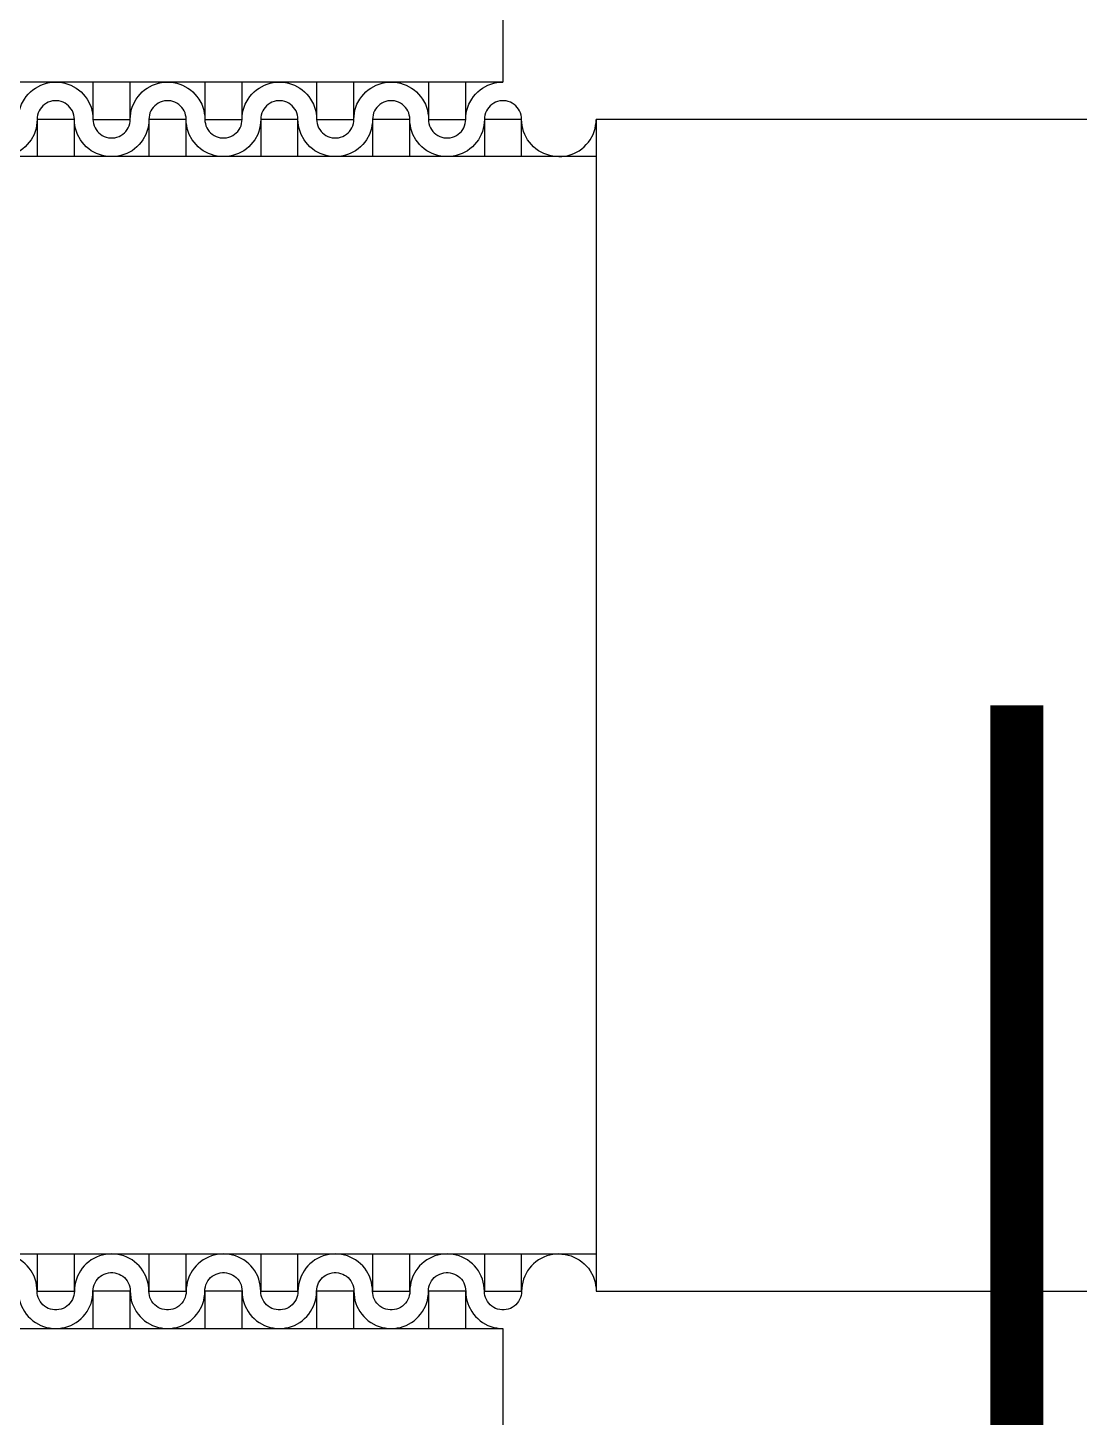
# Model space of a CAD drawing. Extents: x 190.8 to 267.1, y 124 to 174.8.
# Drawn here: x 219.597 to 221.572, y 143.644 to 146.252 of the extents above; entities that cross this region are included whole.
import ezdxf

# ---------------------------------------------------------------- set-up
doc = ezdxf.new("R2010")
doc.units = 0
doc.header["$MEASUREMENT"] = 0

msp = doc.modelspace()

# ---------------------------------------------------------------- linework, layer by layer
for points in [[(220.4896, 143.8106), (220.4896, 141.6456), (205.4896, 141.6456), (204.0684, 143.0479), (204.0684, 146.9133), (205.4896, 148.3156), (220.4896, 148.3156), (220.4896, 146.1506), (217.7246, 146.1506), (217.7246, 143.8106)], [(220.6646, 143.8806), (222.1646, 143.8806), (222.1646, 146.0806), (220.6646, 146.0806)]]:
    msp.add_lwpolyline(points, close=True)
for points in [[(219.5796, 146.0806), (219.5799, 146.0863), (219.5806, 146.0921), (219.5816, 146.0978), (219.5834, 146.1033), (219.5854, 146.1088), (219.5909, 146.1188), (219.5944, 146.1236), (219.5981, 146.1281), (219.6021, 146.1321), (219.6066, 146.1358), (219.6114, 146.1393), (219.6214, 146.1448), (219.6269, 146.1468), (219.6324, 146.1486), (219.6381, 146.1496), (219.6439, 146.1503), (219.6496, 146.1506)], [(219.6496, 146.1506), (219.6554, 146.1503), (219.6611, 146.1496), (219.6669, 146.1486), (219.6724, 146.1468), (219.6779, 146.1448), (219.6879, 146.1393), (219.6926, 146.1358), (219.6971, 146.1321), (219.7011, 146.1281), (219.7049, 146.1236), (219.7084, 146.1188), (219.7139, 146.1088), (219.7159, 146.1033), (219.7176, 146.0978), (219.7186, 146.0921), (219.7194, 146.0863), (219.7196, 146.0806)], [(219.7196, 146.1506), (219.7196, 146.0806), (219.7896, 146.0806), (219.7896, 146.1506)], [(219.7896, 146.0806), (219.7899, 146.0863), (219.7906, 146.0921), (219.7916, 146.0978), (219.7934, 146.1033), (219.7954, 146.1088), (219.8009, 146.1188), (219.8044, 146.1236), (219.8081, 146.1281), (219.8121, 146.1321), (219.8166, 146.1358), (219.8214, 146.1393), (219.8314, 146.1448), (219.8369, 146.1468), (219.8424, 146.1486), (219.8481, 146.1496), (219.8539, 146.1503), (219.8596, 146.1506)], [(219.8596, 146.1506), (219.8654, 146.1503), (219.8711, 146.1496), (219.8769, 146.1486), (219.8824, 146.1468), (219.8879, 146.1448), (219.8979, 146.1393), (219.9026, 146.1358), (219.9071, 146.1321), (219.9111, 146.1281), (219.9149, 146.1236), (219.9184, 146.1188), (219.9239, 146.1088), (219.9259, 146.1033), (219.9276, 146.0978), (219.9286, 146.0921), (219.9294, 146.0863), (219.9296, 146.0806)], [(219.9296, 146.1506), (219.9296, 146.0806), (219.9996, 146.0806), (219.9996, 146.1506)], [(219.9996, 146.0806), (219.9999, 146.0863), (220.0006, 146.0921), (220.0016, 146.0978), (220.0034, 146.1033), (220.0054, 146.1088), (220.0109, 146.1188), (220.0144, 146.1236), (220.0181, 146.1281), (220.0221, 146.1321), (220.0266, 146.1358), (220.0314, 146.1393), (220.0414, 146.1448), (220.0469, 146.1468), (220.0524, 146.1486), (220.0581, 146.1496), (220.0639, 146.1503), (220.0696, 146.1506)], [(220.0696, 146.1506), (220.0754, 146.1503), (220.0811, 146.1496), (220.0869, 146.1486), (220.0924, 146.1468), (220.0979, 146.1448), (220.1079, 146.1393), (220.1126, 146.1358), (220.1171, 146.1321), (220.1211, 146.1281), (220.1249, 146.1236), (220.1284, 146.1188), (220.1339, 146.1088), (220.1359, 146.1033), (220.1376, 146.0978), (220.1386, 146.0921), (220.1394, 146.0863), (220.1396, 146.0806)], [(220.1396, 146.1506), (220.1396, 146.0806), (220.2096, 146.0806), (220.2096, 146.1506)], [(220.2096, 146.0806), (220.2099, 146.0863), (220.2106, 146.0921), (220.2116, 146.0978), (220.2134, 146.1033), (220.2154, 146.1088), (220.2209, 146.1188), (220.2244, 146.1236), (220.2281, 146.1281), (220.2321, 146.1321), (220.2366, 146.1358), (220.2414, 146.1393), (220.2514, 146.1448), (220.2569, 146.1468), (220.2624, 146.1486), (220.2681, 146.1496), (220.2739, 146.1503), (220.2796, 146.1506)], [(220.2796, 146.1506), (220.2854, 146.1503), (220.2911, 146.1496), (220.2969, 146.1486), (220.3024, 146.1468), (220.3079, 146.1448), (220.3179, 146.1393), (220.3226, 146.1358), (220.3271, 146.1321), (220.3311, 146.1281), (220.3349, 146.1236), (220.3384, 146.1188), (220.3439, 146.1088), (220.3459, 146.1033), (220.3476, 146.0978), (220.3486, 146.0921), (220.3494, 146.0863), (220.3496, 146.0806)], [(220.3496, 146.1506), (220.3496, 146.0806), (220.4196, 146.0806), (220.4196, 146.1506)], [(220.4196, 146.0806), (220.4199, 146.0863), (220.4206, 146.0921), (220.4216, 146.0978), (220.4234, 146.1033), (220.4254, 146.1088), (220.4309, 146.1188), (220.4344, 146.1236), (220.4381, 146.1281), (220.4421, 146.1321), (220.4466, 146.1358), (220.4514, 146.1393), (220.4614, 146.1448), (220.4669, 146.1468), (220.4724, 146.1486), (220.4781, 146.1496), (220.4839, 146.1503), (220.4896, 146.1506)], [(219.6846, 146.0806), (219.6844, 146.0846), (219.6836, 146.0886), (219.6826, 146.0926), (219.6809, 146.0963), (219.6789, 146.0998), (219.6764, 146.1031), (219.6736, 146.1061), (219.6706, 146.1086), (219.6671, 146.1108), (219.6634, 146.1128), (219.6596, 146.1141), (219.6556, 146.1151), (219.6516, 146.1156), (219.6476, 146.1156), (219.6436, 146.1151), (219.6396, 146.1141), (219.6356, 146.1128), (219.6321, 146.1108), (219.6286, 146.1086), (219.6256, 146.1061), (219.6229, 146.1031), (219.6204, 146.0998), (219.6184, 146.0963), (219.6166, 146.0926), (219.6156, 146.0886), (219.6149, 146.0846), (219.6146, 146.0806)], [(219.8946, 146.0806), (219.8944, 146.0846), (219.8936, 146.0886), (219.8926, 146.0926), (219.8909, 146.0963), (219.8889, 146.0998), (219.8864, 146.1031), (219.8836, 146.1061), (219.8806, 146.1086), (219.8771, 146.1108), (219.8734, 146.1128), (219.8696, 146.1141), (219.8656, 146.1151), (219.8616, 146.1156), (219.8576, 146.1156), (219.8536, 146.1151), (219.8496, 146.1141), (219.8456, 146.1128), (219.8421, 146.1108), (219.8386, 146.1086), (219.8356, 146.1061), (219.8329, 146.1031), (219.8304, 146.0998), (219.8284, 146.0963), (219.8266, 146.0926), (219.8256, 146.0886), (219.8249, 146.0846), (219.8246, 146.0806)], [(220.1046, 146.0806), (220.1044, 146.0846), (220.1036, 146.0886), (220.1026, 146.0926), (220.1009, 146.0963), (220.0989, 146.0998), (220.0964, 146.1031), (220.0936, 146.1061), (220.0906, 146.1086), (220.0871, 146.1108), (220.0834, 146.1128), (220.0796, 146.1141), (220.0756, 146.1151), (220.0716, 146.1156), (220.0676, 146.1156), (220.0636, 146.1151), (220.0596, 146.1141), (220.0556, 146.1128), (220.0521, 146.1108), (220.0486, 146.1086), (220.0456, 146.1061), (220.0429, 146.1031), (220.0404, 146.0998), (220.0384, 146.0963), (220.0366, 146.0926), (220.0356, 146.0886), (220.0349, 146.0846), (220.0346, 146.0806)], [(220.3146, 146.0806), (220.3144, 146.0846), (220.3136, 146.0886), (220.3126, 146.0926), (220.3109, 146.0963), (220.3089, 146.0998), (220.3064, 146.1031), (220.3036, 146.1061), (220.3006, 146.1086), (220.2971, 146.1108), (220.2934, 146.1128), (220.2896, 146.1141), (220.2856, 146.1151), (220.2816, 146.1156), (220.2776, 146.1156), (220.2736, 146.1151), (220.2696, 146.1141), (220.2656, 146.1128), (220.2621, 146.1108), (220.2586, 146.1086), (220.2556, 146.1061), (220.2529, 146.1031), (220.2504, 146.0998), (220.2484, 146.0963), (220.2466, 146.0926), (220.2456, 146.0886), (220.2449, 146.0846), (220.2446, 146.0806)], [(220.5246, 146.0806), (220.5244, 146.0846), (220.5236, 146.0886), (220.5226, 146.0926), (220.5209, 146.0963), (220.5189, 146.0998), (220.5164, 146.1031), (220.5136, 146.1061), (220.5106, 146.1086), (220.5071, 146.1108), (220.5034, 146.1128), (220.4996, 146.1141), (220.4956, 146.1151), (220.4916, 146.1156), (220.4876, 146.1156), (220.4836, 146.1151), (220.4796, 146.1141), (220.4756, 146.1128), (220.4721, 146.1108), (220.4686, 146.1086), (220.4656, 146.1061), (220.4629, 146.1031), (220.4604, 146.0998), (220.4584, 146.0963), (220.4566, 146.0926), (220.4556, 146.0886), (220.4549, 146.0846), (220.4546, 146.0806)], [(219.6146, 146.0806), (219.6144, 146.0748), (219.6136, 146.0691), (219.6126, 146.0633), (219.6109, 146.0578), (219.6089, 146.0523), (219.6034, 146.0423), (219.5999, 146.0376), (219.5961, 146.0331), (219.5921, 146.0291), (219.5876, 146.0253), (219.5829, 146.0218), (219.5729, 146.0163), (219.5674, 146.0143), (219.5619, 146.0126), (219.5561, 146.0116), (219.5504, 146.0108), (219.5446, 146.0106)], [(219.6846, 146.0106), (219.6846, 146.0806), (219.6146, 146.0806), (219.6146, 146.0106)], [(219.7546, 146.0106), (219.7489, 146.0108), (219.7431, 146.0116), (219.7374, 146.0126), (219.7319, 146.0143), (219.7264, 146.0163), (219.7164, 146.0218), (219.7116, 146.0253), (219.7071, 146.0291), (219.7031, 146.0331), (219.6994, 146.0376), (219.6959, 146.0423), (219.6904, 146.0523), (219.6884, 146.0578), (219.6866, 146.0633), (219.6856, 146.0691), (219.6849, 146.0748), (219.6846, 146.0806)], [(219.7196, 146.0806), (219.7199, 146.0766), (219.7206, 146.0726), (219.7216, 146.0686), (219.7234, 146.0648), (219.7254, 146.0613), (219.7279, 146.0581), (219.7306, 146.0551), (219.7336, 146.0526), (219.7371, 146.0503), (219.7409, 146.0483), (219.7446, 146.0471), (219.7486, 146.0461), (219.7526, 146.0456), (219.7566, 146.0456), (219.7606, 146.0461), (219.7646, 146.0471), (219.7686, 146.0483), (219.7721, 146.0503), (219.7756, 146.0526), (219.7786, 146.0551), (219.7814, 146.0581), (219.7839, 146.0613), (219.7859, 146.0648), (219.7876, 146.0686), (219.7886, 146.0726), (219.7894, 146.0766), (219.7896, 146.0806)], [(219.8246, 146.0806), (219.8244, 146.0748), (219.8236, 146.0691), (219.8226, 146.0633), (219.8209, 146.0578), (219.8189, 146.0523), (219.8134, 146.0423), (219.8099, 146.0376), (219.8061, 146.0331), (219.8021, 146.0291), (219.7976, 146.0253), (219.7929, 146.0218), (219.7829, 146.0163), (219.7774, 146.0143), (219.7719, 146.0126), (219.7661, 146.0116), (219.7604, 146.0108), (219.7546, 146.0106)], [(219.8946, 146.0106), (219.8946, 146.0806), (219.8246, 146.0806), (219.8246, 146.0106)], [(219.9646, 146.0106), (219.9589, 146.0108), (219.9531, 146.0116), (219.9474, 146.0126), (219.9419, 146.0143), (219.9364, 146.0163), (219.9264, 146.0218), (219.9216, 146.0253), (219.9171, 146.0291), (219.9131, 146.0331), (219.9094, 146.0376), (219.9059, 146.0423), (219.9004, 146.0523), (219.8984, 146.0578), (219.8966, 146.0633), (219.8956, 146.0691), (219.8949, 146.0748), (219.8946, 146.0806)], [(219.9296, 146.0806), (219.9299, 146.0766), (219.9306, 146.0726), (219.9316, 146.0686), (219.9334, 146.0648), (219.9354, 146.0613), (219.9379, 146.0581), (219.9406, 146.0551), (219.9436, 146.0526), (219.9471, 146.0503), (219.9509, 146.0483), (219.9546, 146.0471), (219.9586, 146.0461), (219.9626, 146.0456), (219.9666, 146.0456), (219.9706, 146.0461), (219.9746, 146.0471), (219.9786, 146.0483), (219.9821, 146.0503), (219.9856, 146.0526), (219.9886, 146.0551), (219.9914, 146.0581), (219.9939, 146.0613), (219.9959, 146.0648), (219.9976, 146.0686), (219.9986, 146.0726), (219.9994, 146.0766), (219.9996, 146.0806)], [(220.0346, 146.0806), (220.0344, 146.0748), (220.0336, 146.0691), (220.0326, 146.0633), (220.0309, 146.0578), (220.0289, 146.0523), (220.0234, 146.0423), (220.0199, 146.0376), (220.0161, 146.0331), (220.0121, 146.0291), (220.0076, 146.0253), (220.0029, 146.0218), (219.9929, 146.0163), (219.9874, 146.0143), (219.9819, 146.0126), (219.9761, 146.0116), (219.9704, 146.0108), (219.9646, 146.0106)], [(220.1046, 146.0106), (220.1046, 146.0806), (220.0346, 146.0806), (220.0346, 146.0106)], [(220.1746, 146.0106), (220.1689, 146.0108), (220.1631, 146.0116), (220.1574, 146.0126), (220.1519, 146.0143), (220.1464, 146.0163), (220.1364, 146.0218), (220.1316, 146.0253), (220.1271, 146.0291), (220.1231, 146.0331), (220.1194, 146.0376), (220.1159, 146.0423), (220.1104, 146.0523), (220.1084, 146.0578), (220.1066, 146.0633), (220.1056, 146.0691), (220.1049, 146.0748), (220.1046, 146.0806)], [(220.1396, 146.0806), (220.1399, 146.0766), (220.1406, 146.0726), (220.1416, 146.0686), (220.1434, 146.0648), (220.1454, 146.0613), (220.1479, 146.0581), (220.1506, 146.0551), (220.1536, 146.0526), (220.1571, 146.0503), (220.1609, 146.0483), (220.1646, 146.0471), (220.1686, 146.0461), (220.1726, 146.0456), (220.1766, 146.0456), (220.1806, 146.0461), (220.1846, 146.0471), (220.1886, 146.0483), (220.1921, 146.0503), (220.1956, 146.0526), (220.1986, 146.0551), (220.2014, 146.0581), (220.2039, 146.0613), (220.2059, 146.0648), (220.2076, 146.0686), (220.2086, 146.0726), (220.2094, 146.0766), (220.2096, 146.0806)], [(220.2446, 146.0806), (220.2444, 146.0748), (220.2436, 146.0691), (220.2426, 146.0633), (220.2409, 146.0578), (220.2389, 146.0523), (220.2334, 146.0423), (220.2299, 146.0376), (220.2261, 146.0331), (220.2221, 146.0291), (220.2176, 146.0253), (220.2129, 146.0218), (220.2029, 146.0163), (220.1974, 146.0143), (220.1919, 146.0126), (220.1861, 146.0116), (220.1804, 146.0108), (220.1746, 146.0106)], [(220.3146, 146.0106), (220.3146, 146.0806), (220.2446, 146.0806), (220.2446, 146.0106)], [(220.3846, 146.0106), (220.3789, 146.0108), (220.3731, 146.0116), (220.3674, 146.0126), (220.3619, 146.0143), (220.3564, 146.0163), (220.3464, 146.0218), (220.3416, 146.0253), (220.3371, 146.0291), (220.3331, 146.0331), (220.3294, 146.0376), (220.3259, 146.0423), (220.3204, 146.0523), (220.3184, 146.0578), (220.3166, 146.0633), (220.3156, 146.0691), (220.3149, 146.0748), (220.3146, 146.0806)], [(220.3496, 146.0806), (220.3499, 146.0766), (220.3506, 146.0726), (220.3516, 146.0686), (220.3534, 146.0648), (220.3554, 146.0613), (220.3579, 146.0581), (220.3606, 146.0551), (220.3636, 146.0526), (220.3671, 146.0503), (220.3709, 146.0483), (220.3746, 146.0471), (220.3786, 146.0461), (220.3826, 146.0456), (220.3866, 146.0456), (220.3906, 146.0461), (220.3946, 146.0471), (220.3986, 146.0483), (220.4021, 146.0503), (220.4056, 146.0526), (220.4086, 146.0551), (220.4114, 146.0581), (220.4139, 146.0613), (220.4159, 146.0648), (220.4176, 146.0686), (220.4186, 146.0726), (220.4194, 146.0766), (220.4196, 146.0806)], [(220.4546, 146.0806), (220.4544, 146.0748), (220.4536, 146.0691), (220.4526, 146.0633), (220.4509, 146.0578), (220.4489, 146.0523), (220.4434, 146.0423), (220.4399, 146.0376), (220.4361, 146.0331), (220.4321, 146.0291), (220.4276, 146.0253), (220.4229, 146.0218), (220.4129, 146.0163), (220.4074, 146.0143), (220.4019, 146.0126), (220.3961, 146.0116), (220.3904, 146.0108), (220.3846, 146.0106)], [(220.5246, 146.0106), (220.5246, 146.0806), (220.4546, 146.0806), (220.4546, 146.0106)], [(220.5946, 146.0106), (220.5889, 146.0108), (220.5831, 146.0116), (220.5774, 146.0126), (220.5719, 146.0143), (220.5664, 146.0163), (220.5564, 146.0218), (220.5516, 146.0253), (220.5471, 146.0291), (220.5431, 146.0331), (220.5394, 146.0376), (220.5359, 146.0423), (220.5304, 146.0523), (220.5284, 146.0578), (220.5266, 146.0633), (220.5256, 146.0691), (220.5249, 146.0748), (220.5246, 146.0806)], [(220.5946, 146.0106), (220.6004, 146.0108), (220.6061, 146.0116), (220.6119, 146.0126), (220.6174, 146.0143), (220.6229, 146.0163), (220.6329, 146.0218), (220.6376, 146.0253), (220.6421, 146.0291), (220.6461, 146.0331), (220.6499, 146.0376), (220.6534, 146.0423), (220.6589, 146.0523), (220.6609, 146.0578), (220.6626, 146.0633), (220.6636, 146.0691), (220.6644, 146.0748), (220.6646, 146.0806)], [(220.6646, 146.0106), (217.8646, 146.0106), (217.8646, 143.9506), (220.6646, 143.9506)], [(219.6146, 143.8806), (219.6144, 143.8863), (219.6136, 143.8921), (219.6126, 143.8978), (219.6109, 143.9033), (219.6089, 143.9088), (219.6034, 143.9188), (219.5999, 143.9236), (219.5961, 143.9281), (219.5921, 143.9321), (219.5876, 143.9358), (219.5829, 143.9393), (219.5729, 143.9448), (219.5674, 143.9468), (219.5619, 143.9486), (219.5561, 143.9496), (219.5504, 143.9503), (219.5446, 143.9506)], [(219.6146, 143.9506), (219.6146, 143.8806), (219.6846, 143.8806), (219.6846, 143.9506)], [(219.7546, 143.9506), (219.7489, 143.9503), (219.7431, 143.9496), (219.7374, 143.9486), (219.7319, 143.9468), (219.7264, 143.9448), (219.7164, 143.9393), (219.7116, 143.9358), (219.7071, 143.9321), (219.7031, 143.9281), (219.6994, 143.9236), (219.6959, 143.9188), (219.6904, 143.9088), (219.6884, 143.9033), (219.6866, 143.8978), (219.6856, 143.8921), (219.6849, 143.8863), (219.6846, 143.8806)], [(219.8246, 143.8806), (219.8244, 143.8863), (219.8236, 143.8921), (219.8226, 143.8978), (219.8209, 143.9033), (219.8189, 143.9088), (219.8134, 143.9188), (219.8099, 143.9236), (219.8061, 143.9281), (219.8021, 143.9321), (219.7976, 143.9358), (219.7929, 143.9393), (219.7829, 143.9448), (219.7774, 143.9468), (219.7719, 143.9486), (219.7661, 143.9496), (219.7604, 143.9503), (219.7546, 143.9506)], [(219.8246, 143.9506), (219.8246, 143.8806), (219.8946, 143.8806), (219.8946, 143.9506)], [(219.9646, 143.9506), (219.9589, 143.9503), (219.9531, 143.9496), (219.9474, 143.9486), (219.9419, 143.9468), (219.9364, 143.9448), (219.9264, 143.9393), (219.9216, 143.9358), (219.9171, 143.9321), (219.9131, 143.9281), (219.9094, 143.9236), (219.9059, 143.9188), (219.9004, 143.9088), (219.8984, 143.9033), (219.8966, 143.8978), (219.8956, 143.8921), (219.8949, 143.8863), (219.8946, 143.8806)], [(220.0346, 143.8806), (220.0344, 143.8863), (220.0336, 143.8921), (220.0326, 143.8978), (220.0309, 143.9033), (220.0289, 143.9088), (220.0234, 143.9188), (220.0199, 143.9236), (220.0161, 143.9281), (220.0121, 143.9321), (220.0076, 143.9358), (220.0029, 143.9393), (219.9929, 143.9448), (219.9874, 143.9468), (219.9819, 143.9486), (219.9761, 143.9496), (219.9704, 143.9503), (219.9646, 143.9506)], [(220.0346, 143.9506), (220.0346, 143.8806), (220.1046, 143.8806), (220.1046, 143.9506)], [(220.1746, 143.9506), (220.1689, 143.9503), (220.1631, 143.9496), (220.1574, 143.9486), (220.1519, 143.9468), (220.1464, 143.9448), (220.1364, 143.9393), (220.1316, 143.9358), (220.1271, 143.9321), (220.1231, 143.9281), (220.1194, 143.9236), (220.1159, 143.9188), (220.1104, 143.9088), (220.1084, 143.9033), (220.1066, 143.8978), (220.1056, 143.8921), (220.1049, 143.8863), (220.1046, 143.8806)], [(220.2446, 143.8806), (220.2444, 143.8863), (220.2436, 143.8921), (220.2426, 143.8978), (220.2409, 143.9033), (220.2389, 143.9088), (220.2334, 143.9188), (220.2299, 143.9236), (220.2261, 143.9281), (220.2221, 143.9321), (220.2176, 143.9358), (220.2129, 143.9393), (220.2029, 143.9448), (220.1974, 143.9468), (220.1919, 143.9486), (220.1861, 143.9496), (220.1804, 143.9503), (220.1746, 143.9506)], [(220.2446, 143.9506), (220.2446, 143.8806), (220.3146, 143.8806), (220.3146, 143.9506)], [(220.3846, 143.9506), (220.3789, 143.9503), (220.3731, 143.9496), (220.3674, 143.9486), (220.3619, 143.9468), (220.3564, 143.9448), (220.3464, 143.9393), (220.3416, 143.9358), (220.3371, 143.9321), (220.3331, 143.9281), (220.3294, 143.9236), (220.3259, 143.9188), (220.3204, 143.9088), (220.3184, 143.9033), (220.3166, 143.8978), (220.3156, 143.8921), (220.3149, 143.8863), (220.3146, 143.8806)], [(220.4546, 143.8806), (220.4544, 143.8863), (220.4536, 143.8921), (220.4526, 143.8978), (220.4509, 143.9033), (220.4489, 143.9088), (220.4434, 143.9188), (220.4399, 143.9236), (220.4361, 143.9281), (220.4321, 143.9321), (220.4276, 143.9358), (220.4229, 143.9393), (220.4129, 143.9448), (220.4074, 143.9468), (220.4019, 143.9486), (220.3961, 143.9496), (220.3904, 143.9503), (220.3846, 143.9506)], [(220.4546, 143.9506), (220.4546, 143.8806), (220.5246, 143.8806), (220.5246, 143.9506)], [(220.5946, 143.9506), (220.5889, 143.9503), (220.5831, 143.9496), (220.5774, 143.9486), (220.5719, 143.9468), (220.5664, 143.9448), (220.5564, 143.9393), (220.5516, 143.9358), (220.5471, 143.9321), (220.5431, 143.9281), (220.5394, 143.9236), (220.5359, 143.9188), (220.5304, 143.9088), (220.5284, 143.9033), (220.5266, 143.8978), (220.5256, 143.8921), (220.5249, 143.8863), (220.5246, 143.8806)], [(220.5946, 143.9506), (220.6004, 143.9503), (220.6061, 143.9496), (220.6119, 143.9486), (220.6174, 143.9468), (220.6229, 143.9448), (220.6329, 143.9393), (220.6376, 143.9358), (220.6421, 143.9321), (220.6461, 143.9281), (220.6499, 143.9236), (220.6534, 143.9188), (220.6589, 143.9088), (220.6609, 143.9033), (220.6626, 143.8978), (220.6636, 143.8921), (220.6644, 143.8863), (220.6646, 143.8806)], [(219.7196, 143.8806), (219.7199, 143.8846), (219.7206, 143.8886), (219.7216, 143.8926), (219.7234, 143.8963), (219.7254, 143.8998), (219.7279, 143.9031), (219.7306, 143.9061), (219.7336, 143.9086), (219.7371, 143.9108), (219.7409, 143.9128), (219.7446, 143.9141), (219.7486, 143.9151), (219.7526, 143.9156), (219.7566, 143.9156), (219.7606, 143.9151), (219.7646, 143.9141), (219.7686, 143.9128), (219.7721, 143.9108), (219.7756, 143.9086), (219.7786, 143.9061), (219.7814, 143.9031), (219.7839, 143.8998), (219.7859, 143.8963), (219.7876, 143.8926), (219.7886, 143.8886), (219.7894, 143.8846), (219.7896, 143.8806)], [(219.9296, 143.8806), (219.9299, 143.8846), (219.9306, 143.8886), (219.9316, 143.8926), (219.9334, 143.8963), (219.9354, 143.8998), (219.9379, 143.9031), (219.9406, 143.9061), (219.9436, 143.9086), (219.9471, 143.9108), (219.9509, 143.9128), (219.9546, 143.9141), (219.9586, 143.9151), (219.9626, 143.9156), (219.9666, 143.9156), (219.9706, 143.9151), (219.9746, 143.9141), (219.9786, 143.9128), (219.9821, 143.9108), (219.9856, 143.9086), (219.9886, 143.9061), (219.9914, 143.9031), (219.9939, 143.8998), (219.9959, 143.8963), (219.9976, 143.8926), (219.9986, 143.8886), (219.9994, 143.8846), (219.9996, 143.8806)], [(220.1396, 143.8806), (220.1399, 143.8846), (220.1406, 143.8886), (220.1416, 143.8926), (220.1434, 143.8963), (220.1454, 143.8998), (220.1479, 143.9031), (220.1506, 143.9061), (220.1536, 143.9086), (220.1571, 143.9108), (220.1609, 143.9128), (220.1646, 143.9141), (220.1686, 143.9151), (220.1726, 143.9156), (220.1766, 143.9156), (220.1806, 143.9151), (220.1846, 143.9141), (220.1886, 143.9128), (220.1921, 143.9108), (220.1956, 143.9086), (220.1986, 143.9061), (220.2014, 143.9031), (220.2039, 143.8998), (220.2059, 143.8963), (220.2076, 143.8926), (220.2086, 143.8886), (220.2094, 143.8846), (220.2096, 143.8806)], [(220.3496, 143.8806), (220.3499, 143.8846), (220.3506, 143.8886), (220.3516, 143.8926), (220.3534, 143.8963), (220.3554, 143.8998), (220.3579, 143.9031), (220.3606, 143.9061), (220.3636, 143.9086), (220.3671, 143.9108), (220.3709, 143.9128), (220.3746, 143.9141), (220.3786, 143.9151), (220.3826, 143.9156), (220.3866, 143.9156), (220.3906, 143.9151), (220.3946, 143.9141), (220.3986, 143.9128), (220.4021, 143.9108), (220.4056, 143.9086), (220.4086, 143.9061), (220.4114, 143.9031), (220.4139, 143.8998), (220.4159, 143.8963), (220.4176, 143.8926), (220.4186, 143.8886), (220.4194, 143.8846), (220.4196, 143.8806)], [(219.5796, 143.8806), (219.5799, 143.8748), (219.5806, 143.8691), (219.5816, 143.8633), (219.5834, 143.8578), (219.5854, 143.8523), (219.5909, 143.8423), (219.5944, 143.8376), (219.5981, 143.8331), (219.6021, 143.8291), (219.6066, 143.8253), (219.6114, 143.8218), (219.6214, 143.8163), (219.6269, 143.8143), (219.6324, 143.8126), (219.6381, 143.8116), (219.6439, 143.8108), (219.6496, 143.8106)], [(219.6846, 143.8806), (219.6844, 143.8766), (219.6836, 143.8726), (219.6826, 143.8686), (219.6809, 143.8648), (219.6789, 143.8613), (219.6764, 143.8581), (219.6736, 143.8551), (219.6706, 143.8526), (219.6671, 143.8503), (219.6634, 143.8483), (219.6596, 143.8471), (219.6556, 143.8461), (219.6516, 143.8456), (219.6476, 143.8456), (219.6436, 143.8461), (219.6396, 143.8471), (219.6356, 143.8483), (219.6321, 143.8503), (219.6286, 143.8526), (219.6256, 143.8551), (219.6229, 143.8581), (219.6204, 143.8613), (219.6184, 143.8648), (219.6166, 143.8686), (219.6156, 143.8726), (219.6149, 143.8766), (219.6146, 143.8806)], [(219.6496, 143.8106), (219.6554, 143.8108), (219.6611, 143.8116), (219.6669, 143.8126), (219.6724, 143.8143), (219.6779, 143.8163), (219.6879, 143.8218), (219.6926, 143.8253), (219.6971, 143.8291), (219.7011, 143.8331), (219.7049, 143.8376), (219.7084, 143.8423), (219.7139, 143.8523), (219.7159, 143.8578), (219.7176, 143.8633), (219.7186, 143.8691), (219.7194, 143.8748), (219.7196, 143.8806)], [(219.7896, 143.8106), (219.7896, 143.8806), (219.7196, 143.8806), (219.7196, 143.8106)], [(219.7896, 143.8806), (219.7899, 143.8748), (219.7906, 143.8691), (219.7916, 143.8633), (219.7934, 143.8578), (219.7954, 143.8523), (219.8009, 143.8423), (219.8044, 143.8376), (219.8081, 143.8331), (219.8121, 143.8291), (219.8166, 143.8253), (219.8214, 143.8218), (219.8314, 143.8163), (219.8369, 143.8143), (219.8424, 143.8126), (219.8481, 143.8116), (219.8539, 143.8108), (219.8596, 143.8106)], [(219.8946, 143.8806), (219.8944, 143.8766), (219.8936, 143.8726), (219.8926, 143.8686), (219.8909, 143.8648), (219.8889, 143.8613), (219.8864, 143.8581), (219.8836, 143.8551), (219.8806, 143.8526), (219.8771, 143.8503), (219.8734, 143.8483), (219.8696, 143.8471), (219.8656, 143.8461), (219.8616, 143.8456), (219.8576, 143.8456), (219.8536, 143.8461), (219.8496, 143.8471), (219.8456, 143.8483), (219.8421, 143.8503), (219.8386, 143.8526), (219.8356, 143.8551), (219.8329, 143.8581), (219.8304, 143.8613), (219.8284, 143.8648), (219.8266, 143.8686), (219.8256, 143.8726), (219.8249, 143.8766), (219.8246, 143.8806)], [(219.8596, 143.8106), (219.8654, 143.8108), (219.8711, 143.8116), (219.8769, 143.8126), (219.8824, 143.8143), (219.8879, 143.8163), (219.8979, 143.8218), (219.9026, 143.8253), (219.9071, 143.8291), (219.9111, 143.8331), (219.9149, 143.8376), (219.9184, 143.8423), (219.9239, 143.8523), (219.9259, 143.8578), (219.9276, 143.8633), (219.9286, 143.8691), (219.9294, 143.8748), (219.9296, 143.8806)], [(219.9996, 143.8106), (219.9996, 143.8806), (219.9296, 143.8806), (219.9296, 143.8106)], [(219.9996, 143.8806), (219.9999, 143.8748), (220.0006, 143.8691), (220.0016, 143.8633), (220.0034, 143.8578), (220.0054, 143.8523), (220.0109, 143.8423), (220.0144, 143.8376), (220.0181, 143.8331), (220.0221, 143.8291), (220.0266, 143.8253), (220.0314, 143.8218), (220.0414, 143.8163), (220.0469, 143.8143), (220.0524, 143.8126), (220.0581, 143.8116), (220.0639, 143.8108), (220.0696, 143.8106)], [(220.1046, 143.8806), (220.1044, 143.8766), (220.1036, 143.8726), (220.1026, 143.8686), (220.1009, 143.8648), (220.0989, 143.8613), (220.0964, 143.8581), (220.0936, 143.8551), (220.0906, 143.8526), (220.0871, 143.8503), (220.0834, 143.8483), (220.0796, 143.8471), (220.0756, 143.8461), (220.0716, 143.8456), (220.0676, 143.8456), (220.0636, 143.8461), (220.0596, 143.8471), (220.0556, 143.8483), (220.0521, 143.8503), (220.0486, 143.8526), (220.0456, 143.8551), (220.0429, 143.8581), (220.0404, 143.8613), (220.0384, 143.8648), (220.0366, 143.8686), (220.0356, 143.8726), (220.0349, 143.8766), (220.0346, 143.8806)], [(220.0696, 143.8106), (220.0754, 143.8108), (220.0811, 143.8116), (220.0869, 143.8126), (220.0924, 143.8143), (220.0979, 143.8163), (220.1079, 143.8218), (220.1126, 143.8253), (220.1171, 143.8291), (220.1211, 143.8331), (220.1249, 143.8376), (220.1284, 143.8423), (220.1339, 143.8523), (220.1359, 143.8578), (220.1376, 143.8633), (220.1386, 143.8691), (220.1394, 143.8748), (220.1396, 143.8806)], [(220.2096, 143.8106), (220.2096, 143.8806), (220.1396, 143.8806), (220.1396, 143.8106)], [(220.2096, 143.8806), (220.2099, 143.8748), (220.2106, 143.8691), (220.2116, 143.8633), (220.2134, 143.8578), (220.2154, 143.8523), (220.2209, 143.8423), (220.2244, 143.8376), (220.2281, 143.8331), (220.2321, 143.8291), (220.2366, 143.8253), (220.2414, 143.8218), (220.2514, 143.8163), (220.2569, 143.8143), (220.2624, 143.8126), (220.2681, 143.8116), (220.2739, 143.8108), (220.2796, 143.8106)], [(220.3146, 143.8806), (220.3144, 143.8766), (220.3136, 143.8726), (220.3126, 143.8686), (220.3109, 143.8648), (220.3089, 143.8613), (220.3064, 143.8581), (220.3036, 143.8551), (220.3006, 143.8526), (220.2971, 143.8503), (220.2934, 143.8483), (220.2896, 143.8471), (220.2856, 143.8461), (220.2816, 143.8456), (220.2776, 143.8456), (220.2736, 143.8461), (220.2696, 143.8471), (220.2656, 143.8483), (220.2621, 143.8503), (220.2586, 143.8526), (220.2556, 143.8551), (220.2529, 143.8581), (220.2504, 143.8613), (220.2484, 143.8648), (220.2466, 143.8686), (220.2456, 143.8726), (220.2449, 143.8766), (220.2446, 143.8806)], [(220.2796, 143.8106), (220.2854, 143.8108), (220.2911, 143.8116), (220.2969, 143.8126), (220.3024, 143.8143), (220.3079, 143.8163), (220.3179, 143.8218), (220.3226, 143.8253), (220.3271, 143.8291), (220.3311, 143.8331), (220.3349, 143.8376), (220.3384, 143.8423), (220.3439, 143.8523), (220.3459, 143.8578), (220.3476, 143.8633), (220.3486, 143.8691), (220.3494, 143.8748), (220.3496, 143.8806)], [(220.4196, 143.8106), (220.4196, 143.8806), (220.3496, 143.8806), (220.3496, 143.8106)], [(220.4196, 143.8806), (220.4199, 143.8748), (220.4206, 143.8691), (220.4216, 143.8633), (220.4234, 143.8578), (220.4254, 143.8523), (220.4309, 143.8423), (220.4344, 143.8376), (220.4381, 143.8331), (220.4421, 143.8291), (220.4466, 143.8253), (220.4514, 143.8218), (220.4614, 143.8163), (220.4669, 143.8143), (220.4724, 143.8126), (220.4781, 143.8116), (220.4839, 143.8108), (220.4896, 143.8106)], [(220.5246, 143.8806), (220.5244, 143.8766), (220.5236, 143.8726), (220.5226, 143.8686), (220.5209, 143.8648), (220.5189, 143.8613), (220.5164, 143.8581), (220.5136, 143.8551), (220.5106, 143.8526), (220.5071, 143.8503), (220.5034, 143.8483), (220.4996, 143.8471), (220.4956, 143.8461), (220.4916, 143.8456), (220.4876, 143.8456), (220.4836, 143.8461), (220.4796, 143.8471), (220.4756, 143.8483), (220.4721, 143.8503), (220.4686, 143.8526), (220.4656, 143.8551), (220.4629, 143.8581), (220.4604, 143.8613), (220.4584, 143.8648), (220.4566, 143.8686), (220.4556, 143.8726), (220.4549, 143.8766), (220.4546, 143.8806)]]:
    msp.add_lwpolyline(points)
at = {"const_width": 0.1}
msp.add_lwpolyline([(221.4546, 144.9806), (221.4546, 141.5337), (205.132, 141.5429), (202.1799, 144.5098), (201.0146, 144.5006)], dxfattribs=at)

doc.saveas('drawing.dxf')
